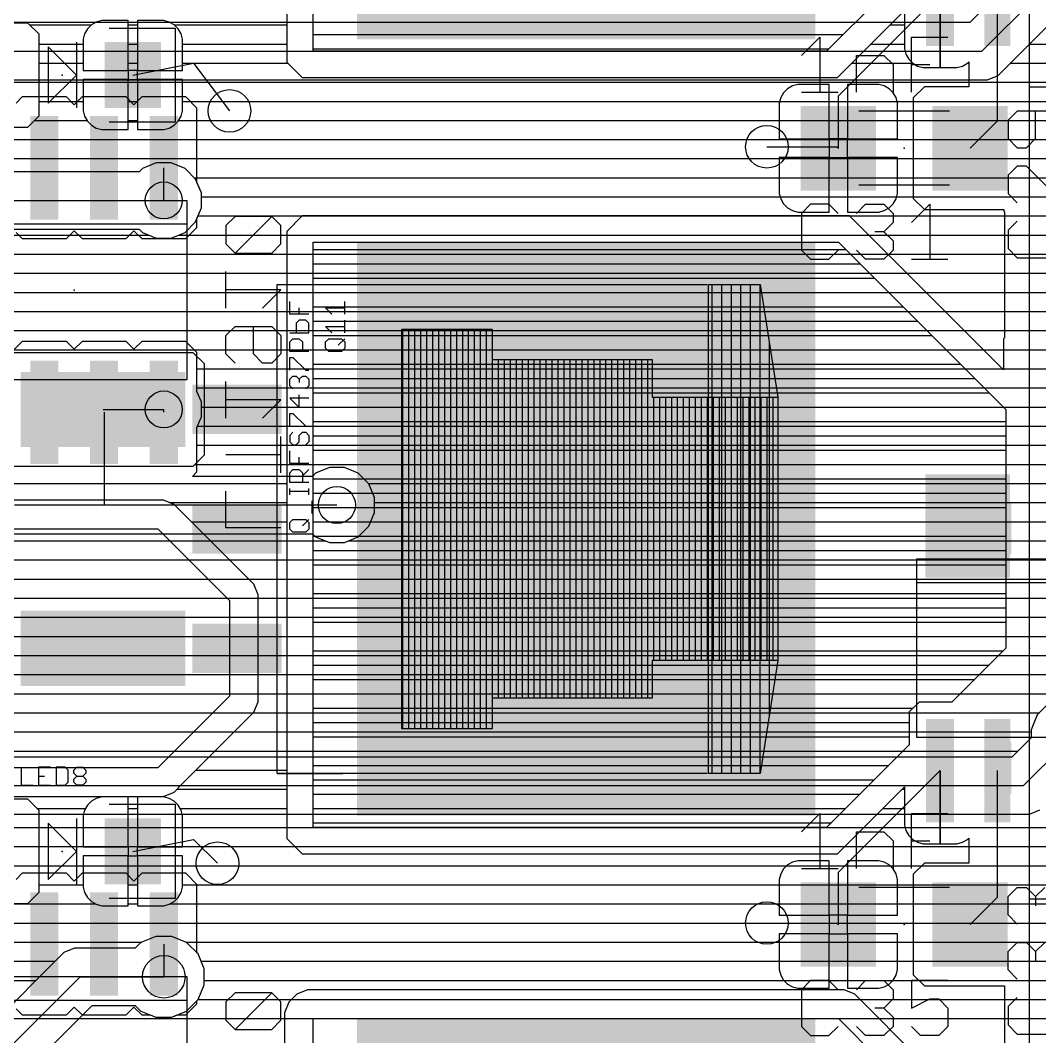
# Model space of a CAD drawing. Extents: x -0.64 to 6, y -0.15 to 7.8.
# Drawn here: x 0.755 to 1.608, y 1.825 to 2.676 of the extents above; entities that cross this region are included whole.
import ezdxf

# ---------------------------------------------------------------- set-up
doc = ezdxf.new("R2010")
doc.units = 0
for name, color, linetype in [('1', 22, 'CONTINUOUS'), ('16', 175, 'CONTINUOUS'), ('18', 82, 'CONTINUOUS'), ('21', 253, 'CONTINUOUS'), ('23', 7, 'CONTINUOUS'), ('24', 7, 'CONTINUOUS'), ('25', 253, 'CONTINUOUS'), ('27', 253, 'CONTINUOUS'), ('28', 253, 'CONTINUOUS'), ('51', 253, 'CONTINUOUS'), ('52', 253, 'CONTINUOUS')]:
    doc.layers.add(name, color=color, linetype=linetype)

# ---------------------------------------------------------------- blocks, each defined once
blk = doc.blocks.new('RECT')
blk.add_solid([(-0.5, -0.5), (0.5, -0.5), (-0.5, 0.5), (0.5, 0.5)])
blk = doc.blocks.new('ROUNDV')
blk.add_circle((0, 0), 0.5)

msp = doc.modelspace()

# ---------------------------------------------------------------- linework, layer by layer
at = {"layer": '1'}
for p, q in [((1.6, 2.62), (1.6, 3.27)), ((0.978, 3.149113), (0.978, 2.640887)), ((1, 2.65), (1, 3.14)), ((1.499189, 2.719189), (1.43, 2.65)), ((1.439882, 2.61252), (1.525, 2.697638)), ((1.524999, 2.636331), (1.524999, 2.697636)), ((1.525, 2.697636), (1.525, 2.636331)), ((1.573, 2.591632), (1.573, 2.697638)), ((1.452, 2.640887), (1.495189, 2.684076)), ((1.495189, 2.684076), (1.495189, 2.651961)), ((0.761194, 2.673559), (0.700695, 2.673559)), ((0.770567, 2.664186), (0.761194, 2.673559)), ((0.762753, 2.672), (0.814446, 2.672)), ((0.814381, 2.671963), (0.811029, 2.668611)), ((0.818485, 2.674332), (0.814381, 2.671963)), ((0.823063, 2.675559), (0.818485, 2.674332)), ((0.845244, 2.675559), (0.823063, 2.675559)), ((0.845244, 2.633812), (0.845244, 2.675559)), ((0.845244, 2.672), (0.852866, 2.672)), ((0.852866, 2.675559), (0.852866, 2.633812)), ((0.875047, 2.675559), (0.852866, 2.675559)), ((0.879625, 2.674332), (0.875047, 2.675559)), ((0.883729, 2.671963), (0.879625, 2.674332)), ((0.883665, 2.672), (0.978, 2.672)), ((0.887081, 2.668611), (0.883729, 2.671963)), ((1.483113, 2.672), (1.495189, 2.672)), ((1.524999, 2.672), (1.525, 2.672)), ((0.770567, 2.595813), (0.770567, 2.664186)), ((0.80866, 2.664507), (0.807433, 2.659929)), ((0.811029, 2.668611), (0.80866, 2.664507)), ((0.88945, 2.664507), (0.887081, 2.668611)), ((0.890677, 2.659929), (0.88945, 2.664507)), ((1, 2.664), (1.444, 2.664)), ((0.770567, 2.656), (0.807433, 2.656)), ((0.807433, 2.659929), (0.807433, 2.633811)), ((0.845244, 2.656), (0.852866, 2.656)), ((0.890677, 2.633811), (0.890677, 2.659929)), ((0.890677, 2.656), (0.978, 2.656)), ((1.467113, 2.656), (1.495189, 2.656)), ((1.524999, 2.656), (1.525, 2.656)), ((1, 2.652), (1.432, 2.652)), ((1.43, 2.65), (1, 2.65)), ((1.495189, 2.651961), (1.496416, 2.647383)), ((1.496416, 2.647383), (1.498785, 2.643278)), ((0.770567, 2.64), (0.807433, 2.64)), ((0.845244, 2.64), (0.852866, 2.64)), ((0.849055, 2.63), (0.9, 2.64)), ((0.890677, 2.64), (0.978887, 2.64)), ((0.9, 2.64), (0.93, 2.6)), ((0.978, 2.640887), (0.990887, 2.628)), ((1.439113, 2.628), (1.452, 2.640887)), ((1.451113, 2.64), (1.502064, 2.64)), ((1.498785, 2.643278), (1.502137, 2.639927)), ((1.502137, 2.639927), (1.506241, 2.637557)), ((1.506241, 2.637557), (1.510819, 2.636331)), ((1.524999, 2.64), (1.525, 2.64)), ((1.539181, 2.636331), (1.543759, 2.637557)), ((1.543759, 2.637557), (1.547863, 2.639927)), ((1.547863, 2.639927), (1.549, 2.641064)), ((1.547936, 2.64), (1.549, 2.64)), ((1.549, 2.641064), (1.549, 2.620183)), ((0.807433, 2.633811), (0.845243, 2.633811)), ((0.845243, 2.633811), (0.845243, 2.626189)), ((0.852866, 2.633812), (0.845244, 2.633812)), ((0.852867, 2.626189), (0.852867, 2.633811)), ((0.852867, 2.633811), (0.890677, 2.633811)), ((1.510819, 2.636331), (1.524999, 2.636331)), ((1.525, 2.636331), (1.539181, 2.636331)), ((0.770567, 2.624), (0.807433, 2.624)), ((0.845243, 2.626189), (0.807433, 2.626189)), ((0.807433, 2.626189), (0.807433, 2.600071)), ((0.845244, 2.584441), (0.845244, 2.626188)), ((0.845244, 2.626188), (0.852866, 2.626188)), ((0.845244, 2.624), (0.852866, 2.624)), ((0.852866, 2.626188), (0.852866, 2.584441)), ((0.890677, 2.626189), (0.852867, 2.626189)), ((0.890677, 2.600071), (0.890677, 2.626189)), ((0.890677, 2.624), (1.549, 2.624)), ((0.990887, 2.628), (1.439113, 2.628)), ((1.401438, 2.620956), (1.397334, 2.618587)), ((1.406016, 2.622183), (1.401438, 2.620956)), ((1.432134, 2.622183), (1.406016, 2.622183)), ((1.432134, 2.576499), (1.432134, 2.622183)), ((1.473748, 2.622183), (1.44763, 2.622183)), ((1.44763, 2.622183), (1.44763, 2.576499)), ((1.478326, 2.620956), (1.473748, 2.622183)), ((1.48243, 2.618587), (1.478326, 2.620956)), ((1.511995, 2.620183), (1.502622, 2.61081)), ((1.549, 2.620183), (1.511995, 2.620183)), ((1.393982, 2.615235), (1.391612, 2.611131)), ((1.397334, 2.618587), (1.393982, 2.615235)), ((1.439882, 2.56875), (1.439882, 2.61252)), ((1.485781, 2.615235), (1.48243, 2.618587)), ((1.488151, 2.611131), (1.485781, 2.615235)), ((1.6, 2.525), (1.6, 2.62)), ((1.675, 2.62), (1.6, 2.62)), ((0.770567, 2.608), (0.807433, 2.608)), ((0.845244, 2.608), (0.852866, 2.608)), ((0.890677, 2.608), (1.390774, 2.608)), ((1.391612, 2.611131), (1.390386, 2.606553)), ((1.390386, 2.606553), (1.390386, 2.576498)), ((1.432134, 2.608), (1.44763, 2.608)), ((1.489378, 2.606553), (1.488151, 2.611131)), ((1.48899, 2.608), (1.502622, 2.608)), ((1.489378, 2.576498), (1.489378, 2.606553)), ((1.502622, 2.61081), (1.502622, 2.526689)), ((0.761194, 2.586441), (0.770567, 2.595813)), ((0.807433, 2.600071), (0.80866, 2.595493)), ((0.80866, 2.595493), (0.811029, 2.591389)), ((0.887081, 2.591389), (0.88945, 2.595493)), ((0.88945, 2.595493), (0.890677, 2.600071)), ((0.701116, 2.586441), (0.761194, 2.586441)), ((0.766753, 2.592), (0.810676, 2.592)), ((0.811029, 2.591389), (0.814381, 2.588037)), ((0.814381, 2.588037), (0.818485, 2.585668)), ((0.845244, 2.592), (0.852866, 2.592)), ((0.879625, 2.585668), (0.883729, 2.588037)), ((0.883729, 2.588037), (0.887081, 2.591389)), ((0.887434, 2.592), (1.390386, 2.592)), ((1.432134, 2.592), (1.44763, 2.592)), ((1.489378, 2.592), (1.502622, 2.592)), ((1.550118, 2.56875), (1.573, 2.591632)), ((0.818485, 2.585668), (0.823063, 2.584441)), ((0.823063, 2.584441), (0.845244, 2.584441)), ((0.852866, 2.584441), (0.875047, 2.584441)), ((0.875047, 2.584441), (0.879625, 2.585668)), ((0.617941, 2.576), (1.432133, 2.576)), ((1.38, 2.57), (1.438632, 2.57)), ((1.390386, 2.576498), (1.432133, 2.576498)), ((1.432133, 2.576498), (1.432133, 2.561002)), ((1.44763, 2.576499), (1.432134, 2.576499)), ((1.438632, 2.57), (1.439882, 2.56875)), ((1.447631, 2.561002), (1.447631, 2.576498)), ((1.447631, 2.576498), (1.489378, 2.576498)), ((1.447631, 2.576), (1.502622, 2.576)), ((1.432133, 2.561002), (1.390386, 2.561002)), ((1.390386, 2.561002), (1.390386, 2.530947)), ((1.432134, 2.515317), (1.432134, 2.561001)), ((1.432134, 2.561001), (1.44763, 2.561001)), ((1.44763, 2.561001), (1.44763, 2.515317)), ((1.489378, 2.561002), (1.447631, 2.561002)), ((1.489378, 2.530947), (1.489378, 2.561002)), ((0.633941, 2.56), (1.390386, 2.56)), ((0.868734, 2.5565), (0.857157, 2.551704)), ((0.881266, 2.5565), (0.868734, 2.5565)), ((0.892843, 2.551704), (0.881266, 2.5565)), ((1.432134, 2.56), (1.44763, 2.56)), ((1.489378, 2.56), (1.502622, 2.56)), ((0.854452, 2.549), (0.644941, 2.549)), ((0.857157, 2.551704), (0.854452, 2.549)), ((0.901704, 2.542843), (0.892843, 2.551704)), ((0.900548, 2.544), (1.390386, 2.544)), ((1.432134, 2.544), (1.44763, 2.544)), ((1.489378, 2.544), (1.502622, 2.544)), ((0.9065, 2.531266), (0.901704, 2.542843)), ((0.9065, 2.518734), (0.9065, 2.531266)), ((0.9065, 2.528), (1.391175, 2.528)), ((1.390386, 2.530947), (1.391612, 2.526369)), ((1.391612, 2.526369), (1.393982, 2.522265)), ((1.432134, 2.528), (1.44763, 2.528)), ((1.485781, 2.522265), (1.488151, 2.526369)), ((1.488151, 2.526369), (1.489378, 2.530947)), ((1.488588, 2.528), (1.502622, 2.528)), ((1.502622, 2.526689), (1.511995, 2.517317)), ((0.635, 2.525), (0.875, 2.525)), ((0.901704, 2.507157), (0.9065, 2.518734)), ((1.393982, 2.522265), (1.397334, 2.518913)), ((1.397334, 2.518913), (1.401438, 2.516544)), ((1.478326, 2.516544), (1.48243, 2.518913)), ((1.48243, 2.518913), (1.485781, 2.522265)), ((1.6, 1.94), (1.6, 2.525)), ((0.903711, 2.512), (1.579, 2.512)), ((0.990887, 2.512), (0.978, 2.499113)), ((1.449113, 2.512), (0.990887, 2.512)), ((1.401438, 2.516544), (1.406016, 2.515317)), ((1.406016, 2.515317), (1.432134, 2.515317)), ((1.44763, 2.515317), (1.473748, 2.515317)), ((1.578, 2.383112), (1.449113, 2.512)), ((1.473748, 2.515317), (1.478326, 2.516544)), ((1.511995, 2.517317), (1.5785, 2.517317)), ((1.5785, 2.517317), (1.5785, 2.516094)), ((1.5785, 2.516094), (1.579, 2.515594)), ((1.579, 2.515594), (1.579, 2.410113)), ((0.630226, 2.501), (0.854452, 2.501)), ((0.854452, 2.501), (0.857157, 2.498296)), ((0.892843, 2.498296), (0.901704, 2.507157)), ((0.587732, 2.496), (0.862698, 2.496)), ((0.857157, 2.498296), (0.868734, 2.4935)), ((0.868734, 2.4935), (0.881266, 2.4935)), ((0.881266, 2.4935), (0.892843, 2.498296)), ((0.887301, 2.496), (0.978, 2.496)), ((0.978, 2.499113), (0.978, 1.990887)), ((1.465113, 2.496), (1.579, 2.496)), ((1, 2), (1, 2.49)), ((1, 2.49), (1.44, 2.49)), ((1, 2.484), (1.446, 2.484)), ((1.44, 2.49), (1.58, 2.35)), ((0.585328, 2.48), (0.978, 2.48)), ((1.481113, 2.48), (1.579, 2.48)), ((1, 2.472), (1.458, 2.472)), ((0.580669, 2.464), (0.978, 2.464)), ((1, 2.46), (1.47, 2.46)), ((1.497113, 2.464), (1.579, 2.464)), ((0.57352, 2.448), (0.978, 2.448)), ((1, 2.448), (1.482, 2.448)), ((1.513113, 2.448), (1.579, 2.448)), ((1, 2.436), (1.494, 2.436)), ((0.562712, 2.432), (0.978, 2.432)), ((1, 2.424), (1.506, 2.424)), ((1.529113, 2.432), (1.579, 2.432)), ((0.547655, 2.416), (0.978, 2.416)), ((1.545113, 2.416), (1.579, 2.416)), ((1, 2.412), (1.518, 2.412)), ((1.579, 2.410113), (1.578, 2.409113)), ((1.578, 2.409113), (1.578, 2.383112)), ((0.523927, 2.4), (0.978, 2.4)), ((1, 2.4), (1.53, 2.4)), ((1.561113, 2.4), (1.578, 2.4)), ((0.899738, 2.397496), (0.748687, 2.397496)), ((0.90911, 2.388123), (0.899738, 2.397496)), ((0.90911, 2.311876), (0.90911, 2.388123)), ((0.90911, 2.384), (0.978, 2.384)), ((1, 2.388), (1.542, 2.388)), ((1.577113, 2.384), (1.578, 2.384)), ((1, 2.376), (1.554, 2.376)), ((0.90911, 2.368), (0.978, 2.368)), ((1, 2.364), (1.566, 2.364)), ((0.824213, 2.35), (0.875, 2.35)), ((0.90911, 2.352), (0.978, 2.352)), ((1, 2.352), (1.578, 2.352)), ((1.58, 2.35), (1.58, 2.15)), ((1, 2.34), (1.58, 2.34)), ((0.90911, 2.336), (0.978, 2.336)), ((1, 2.328), (1.58, 2.328)), ((0.90911, 2.32), (0.978, 2.32)), ((1, 2.316), (1.58, 2.316)), ((0.899738, 2.302504), (0.90911, 2.311876)), ((0.748687, 2.302504), (0.899738, 2.302504)), ((0.901234, 2.304), (0.978, 2.304)), ((1, 2.304), (1.58, 2.304)), ((0.635941, 2.288), (0.978, 2.288)), ((1, 2.292), (1.58, 2.292)), ((1, 2.28), (1.58, 2.28)), ((0.874774, 2.274), (0.649941, 2.274)), ((0.883595, 2.270346), (0.874774, 2.274)), ((0.879602, 2.272), (0.978, 2.272)), ((0.943595, 2.210346), (0.883595, 2.270346)), ((1, 2.268), (1.58, 2.268)), ((0.897941, 2.256), (0.978, 2.256)), ((1, 2.256), (1.58, 2.256)), ((0.64, 2.25), (0.87, 2.25)), ((0.87, 2.25), (0.93, 2.19)), ((0.15, 2.24), (0.88, 2.24)), ((0.913941, 2.24), (0.978, 2.24)), ((1, 2.244), (1.58, 2.244)), ((1, 2.232), (1.58, 2.232)), ((0.15, 2.224), (0.896, 2.224)), ((0.929941, 2.224), (0.978, 2.224)), ((1, 2.22), (1.58, 2.22)), ((0.15, 2.208), (0.912, 2.208)), ((0.950346, 2.203595), (0.943595, 2.210346)), ((0.945941, 2.208), (0.978, 2.208)), ((0.954, 2.194774), (0.950346, 2.203595)), ((1, 2.208), (1.58, 2.208)), ((0.954, 2.105226), (0.954, 2.194774)), ((1, 2.196), (1.58, 2.196)), ((0.15, 2.192), (0.928, 2.192)), ((0.93, 2.19), (0.93, 2.11)), ((0.954, 2.192), (0.978, 2.192)), ((1, 2.184), (1.58, 2.184)), ((0.15, 2.176), (0.93, 2.176)), ((0.954, 2.176), (0.978, 2.176)), ((1, 2.172), (1.58, 2.172)), ((0.15, 2.16), (0.93, 2.16)), ((0.954, 2.16), (0.978, 2.16)), ((1, 2.16), (1.58, 2.16)), ((0.15, 2.144), (0.93, 2.144)), ((0.954, 2.144), (0.978, 2.144)), ((1, 2.148), (1.578, 2.148)), ((1.58, 2.15), (1.534945, 2.104945)), ((1, 2.136), (1.566, 2.136)), ((0.15, 2.128), (0.93, 2.128)), ((0.954, 2.128), (0.978, 2.128)), ((1, 2.124), (1.554, 2.124)), ((0.15, 2.112), (0.93, 2.112)), ((0.93, 2.11), (0.87, 2.05)), ((0.954, 2.112), (0.978, 2.112)), ((1, 2.112), (1.542, 2.112)), ((0.950346, 2.096405), (0.954, 2.105226)), ((1, 2.1), (1.502445, 2.1)), ((1.50739, 2.104945), (1.499189, 2.096744)), ((1.534945, 2.104945), (1.50739, 2.104945)), ((0.164, 2.096), (0.916, 2.096)), ((0.890346, 2.036405), (0.950346, 2.096405)), ((0.949941, 2.096), (0.978, 2.096)), ((1.499189, 2.096744), (1.499189, 2.069189)), ((1, 2.088), (1.499189, 2.088)), ((0.18, 2.08), (0.9, 2.08)), ((0.933941, 2.08), (0.978, 2.08)), ((1, 2.076), (1.499189, 2.076)), ((1.499189, 2.069189), (1.43, 2)), ((0.196, 2.064), (0.884, 2.064)), ((0.917941, 2.064), (0.978, 2.064)), ((1, 2.064), (1.494, 2.064)), ((0.87, 2.05), (0.21, 2.05)), ((1, 2.052), (1.482, 2.052)), ((0.901941, 2.048), (0.978, 2.048)), ((1, 2.04), (1.47, 2.04)), ((1.439882, 1.96252), (1.525, 2.047638)), ((1.524999, 1.986331), (1.524999, 2.047636)), ((1.524999, 2.047636), (1.525, 2.047636)), ((1.525, 2.047636), (1.525, 1.986331)), ((1.573, 1.941632), (1.573, 2.047638)), ((0.883595, 2.029654), (0.890346, 2.036405)), ((0.885941, 2.032), (0.978, 2.032)), ((1.452, 1.990887), (1.495189, 2.034076)), ((1.493113, 2.032), (1.495189, 2.032)), ((1.495189, 2.034076), (1.495189, 2.001961)), ((1.524999, 2.032), (1.525, 2.032)), ((0.214774, 2.026), (0.874774, 2.026)), ((0.761194, 2.023559), (0.700695, 2.023559)), ((0.770567, 2.014186), (0.761194, 2.023559)), ((0.818485, 2.024332), (0.814381, 2.021963)), ((0.823063, 2.025559), (0.818485, 2.024332)), ((0.845244, 2.025559), (0.823063, 2.025559)), ((0.845244, 1.983812), (0.845244, 2.025559)), ((0.852866, 2.025559), (0.852866, 1.983812)), ((0.875047, 2.025559), (0.852866, 2.025559)), ((0.874774, 2.026), (0.883595, 2.029654)), ((0.879625, 2.024332), (0.875047, 2.025559)), ((0.883729, 2.021963), (0.879625, 2.024332)), ((1, 2.028), (1.458, 2.028)), ((0.768753, 2.016), (0.809522, 2.016)), ((0.770567, 1.945813), (0.770567, 2.014186)), ((0.80866, 2.014507), (0.807433, 2.009929)), ((0.811029, 2.018611), (0.80866, 2.014507)), ((0.814381, 2.021963), (0.811029, 2.018611)), ((0.845244, 2.016), (0.852866, 2.016)), ((0.887081, 2.018611), (0.883729, 2.021963)), ((0.88945, 2.014507), (0.887081, 2.018611)), ((0.888588, 2.016), (0.978, 2.016)), ((0.890677, 2.009929), (0.88945, 2.014507)), ((1, 2.016), (1.446, 2.016)), ((1.477113, 2.016), (1.495189, 2.016)), ((1.524999, 2.016), (1.525, 2.016)), ((0.807433, 2.009929), (0.807433, 1.983811)), ((0.890677, 1.983811), (0.890677, 2.009929)), ((0.770567, 2), (0.807433, 2)), ((0.845244, 2), (0.852866, 2)), ((0.890677, 2), (0.978, 2)), ((1, 2.004), (1.434, 2.004)), ((1.43, 2), (1, 2)), ((1.461113, 2), (1.495714, 2)), ((1.495189, 2.001961), (1.496416, 1.997383)), ((1.496416, 1.997383), (1.498785, 1.993278)), ((1.524999, 2), (1.525, 2)), ((0.849055, 1.98), (0.9, 1.99)), ((0.9, 1.99), (0.92, 1.97)), ((0.978, 1.990887), (0.990887, 1.978)), ((1.439113, 1.978), (1.452, 1.990887)), ((1.498785, 1.993278), (1.502137, 1.989927)), ((1.502137, 1.989927), (1.506241, 1.987557)), ((1.543759, 1.987557), (1.547863, 1.989927)), ((1.547863, 1.989927), (1.549, 1.991064)), ((1.549, 1.991064), (1.549, 1.970183)), ((0.770567, 1.984), (0.807433, 1.984)), ((0.807433, 1.983811), (0.845243, 1.983811)), ((0.845243, 1.983811), (0.845243, 1.976189)), ((0.845244, 1.984), (0.852866, 1.984)), ((0.852866, 1.983812), (0.845244, 1.983812)), ((0.852867, 1.976189), (0.852867, 1.983811)), ((0.852867, 1.983811), (0.890677, 1.983811)), ((0.890677, 1.984), (0.984887, 1.984)), ((1.445113, 1.984), (1.549, 1.984)), ((1.506241, 1.987557), (1.510819, 1.986331)), ((1.510819, 1.986331), (1.524999, 1.986331)), ((1.525, 1.986331), (1.539181, 1.986331)), ((1.539181, 1.986331), (1.543759, 1.987557)), ((0.845243, 1.976189), (0.807433, 1.976189)), ((0.807433, 1.976189), (0.807433, 1.950071)), ((0.845244, 1.934441), (0.845244, 1.976188)), ((0.845244, 1.976188), (0.852866, 1.976188)), ((0.852866, 1.976188), (0.852866, 1.934441)), ((0.890677, 1.976189), (0.852867, 1.976189)), ((0.890677, 1.950071), (0.890677, 1.976189)), ((0.990887, 1.978), (1.439113, 1.978)), ((1.406016, 1.972183), (1.401438, 1.970956)), ((1.432134, 1.972183), (1.406016, 1.972183)), ((1.432134, 1.926499), (1.432134, 1.972183)), ((1.473748, 1.972183), (1.44763, 1.972183)), ((1.44763, 1.972183), (1.44763, 1.926499)), ((1.478326, 1.970956), (1.473748, 1.972183)), ((0.770567, 1.968), (0.807433, 1.968)), ((0.845244, 1.968), (0.852866, 1.968)), ((0.890677, 1.968), (1.396747, 1.968)), ((1.393982, 1.965235), (1.391612, 1.961131)), ((1.397334, 1.968587), (1.393982, 1.965235)), ((1.401438, 1.970956), (1.397334, 1.968587)), ((1.432134, 1.968), (1.44763, 1.968)), ((1.48243, 1.968587), (1.478326, 1.970956)), ((1.485781, 1.965235), (1.48243, 1.968587)), ((1.483017, 1.968), (1.509812, 1.968)), ((1.488151, 1.961131), (1.485781, 1.965235)), ((1.511995, 1.970183), (1.502622, 1.96081)), ((1.549, 1.970183), (1.511995, 1.970183)), ((1.391612, 1.961131), (1.390386, 1.956553)), ((1.390386, 1.956553), (1.390386, 1.926498)), ((1.439882, 1.91875), (1.439882, 1.96252)), ((1.489378, 1.956553), (1.488151, 1.961131)), ((1.489378, 1.926498), (1.489378, 1.956553)), ((1.502622, 1.96081), (1.502622, 1.876689)), ((0.761194, 1.936441), (0.770567, 1.945813)), ((0.770567, 1.952), (0.807433, 1.952)), ((0.807433, 1.950071), (0.80866, 1.945493)), ((0.845244, 1.952), (0.852866, 1.952)), ((0.88945, 1.945493), (0.890677, 1.950071)), ((0.890677, 1.952), (1.390386, 1.952)), ((1.432134, 1.952), (1.44763, 1.952)), ((1.489378, 1.952), (1.502622, 1.952)), ((0.80866, 1.945493), (0.811029, 1.941389)), ((0.811029, 1.941389), (0.814381, 1.938037)), ((0.814381, 1.938037), (0.818485, 1.935668)), ((0.879625, 1.935668), (0.883729, 1.938037)), ((0.883729, 1.938037), (0.887081, 1.941389)), ((0.887081, 1.941389), (0.88945, 1.945493)), ((1.550118, 1.91875), (1.573, 1.941632)), ((1.6, 1.325), (1.6, 1.94)), ((1.675, 1.94), (1.6, 1.94)), ((0.700675, 1.936), (0.817909, 1.936)), ((0.701116, 1.936441), (0.761194, 1.936441)), ((0.818485, 1.935668), (0.823063, 1.934441)), ((0.823063, 1.934441), (0.845244, 1.934441)), ((0.845244, 1.936), (0.852866, 1.936)), ((0.852866, 1.934441), (0.875047, 1.934441)), ((0.875047, 1.934441), (0.879625, 1.935668)), ((0.880201, 1.936), (1.390386, 1.936)), ((1.432134, 1.936), (1.44763, 1.936)), ((1.489378, 1.936), (1.502622, 1.936)), ((1.390386, 1.926498), (1.432133, 1.926498)), ((1.432133, 1.926498), (1.432133, 1.911002)), ((1.44763, 1.926499), (1.432134, 1.926499)), ((1.447631, 1.911002), (1.447631, 1.926498)), ((1.447631, 1.926498), (1.489378, 1.926498)), ((0.582768, 1.92), (1.432133, 1.92)), ((1.38, 1.92), (1.438632, 1.92)), ((1.438632, 1.92), (1.439882, 1.91875)), ((1.447631, 1.92), (1.502622, 1.92)), ((0.586606, 1.904), (0.856578, 1.904)), ((0.85583, 1.90369), (0.85114, 1.899)), ((0.868268, 1.908842), (0.85583, 1.90369)), ((0.881732, 1.908842), (0.868268, 1.908842)), ((0.89417, 1.90369), (0.881732, 1.908842)), ((0.893422, 1.904), (1.390386, 1.904)), ((0.90369, 1.89417), (0.89417, 1.90369)), ((1.432133, 1.911002), (1.390386, 1.911002)), ((1.390386, 1.911002), (1.390386, 1.880947)), ((1.432134, 1.865317), (1.432134, 1.911001)), ((1.432134, 1.911001), (1.44763, 1.911001)), ((1.432134, 1.904), (1.44763, 1.904)), ((1.44763, 1.911001), (1.44763, 1.865317)), ((1.489378, 1.911002), (1.447631, 1.911002)), ((1.489378, 1.880947), (1.489378, 1.911002)), ((1.489378, 1.904), (1.502622, 1.904)), ((0.791405, 1.895346), (0.784654, 1.888595)), ((0.800226, 1.899), (0.791405, 1.895346)), ((0.85114, 1.899), (0.800226, 1.899)), ((0.478, 1.888), (0.784059, 1.888)), ((0.784654, 1.888595), (0.660059, 1.764)), ((0.908842, 1.881732), (0.90369, 1.89417)), ((0.906246, 1.888), (1.390386, 1.888)), ((1.432134, 1.888), (1.44763, 1.888)), ((1.489378, 1.888), (1.502622, 1.888)), ((0.908842, 1.868268), (0.908842, 1.881732)), ((1.390386, 1.880947), (1.391612, 1.876369)), ((1.488151, 1.876369), (1.489378, 1.880947)), ((0.587282, 1.872), (0.768059, 1.872)), ((0.67, 1.74), (0.805, 1.875)), ((0.805, 1.875), (0.875, 1.875)), ((0.908842, 1.872), (1.394247, 1.872)), ((1.391612, 1.876369), (1.393982, 1.872265)), ((1.393982, 1.872265), (1.397334, 1.868913)), ((1.432134, 1.872), (1.44763, 1.872)), ((1.48243, 1.868913), (1.485781, 1.872265)), ((1.485517, 1.872), (1.507312, 1.872)), ((1.485781, 1.872265), (1.488151, 1.876369)), ((1.502622, 1.876689), (1.511995, 1.867317)), ((0.90369, 1.85583), (0.908842, 1.868268)), ((0.995226, 1.864), (0.986405, 1.860346)), ((1.444774, 1.864), (0.995226, 1.864)), ((1.397334, 1.868913), (1.401438, 1.866544)), ((1.401438, 1.866544), (1.406016, 1.865317)), ((1.406016, 1.865317), (1.432134, 1.865317)), ((1.453595, 1.860346), (1.444774, 1.864)), ((1.44763, 1.865317), (1.473748, 1.865317)), ((1.473748, 1.865317), (1.478326, 1.866544)), ((1.478326, 1.866544), (1.48243, 1.868913)), ((1.511995, 1.867317), (1.579, 1.867317)), ((1.579, 1.867317), (1.579, 1.760113)), ((0.89417, 1.84631), (0.90369, 1.85583)), ((0.903761, 1.856), (0.982059, 1.856)), ((0.979654, 1.853595), (0.976, 1.844774)), ((0.986405, 1.860346), (0.979654, 1.853595)), ((1.578, 1.735941), (1.453595, 1.860346)), ((1.457941, 1.856), (1.579, 1.856)), ((0.683595, 1.719654), (0.814941, 1.851)), ((0.814941, 1.851), (0.85114, 1.851)), ((0.85114, 1.851), (0.85583, 1.84631)), ((0.85583, 1.84631), (0.868268, 1.841157)), ((0.881732, 1.841157), (0.89417, 1.84631)), ((0.976, 1.844774), (0.976, 1.345226)), ((0.803941, 1.84), (0.976, 1.84)), ((0.868268, 1.841157), (0.881732, 1.841157)), ((1, 1.35), (1, 1.84)), ((1, 1.84), (1.44, 1.84)), ((1.44, 1.84), (1.578, 1.702)), ((1.473941, 1.84), (1.579, 1.84))]:
    msp.add_line(p, q, dxfattribs=at)
at = {"layer": '16'}
for p, q in [((1.601157, 2.725099), (1.550059, 2.674)), ((1.56, 2.65), (1.635, 2.725)), ((1.573595, 2.629654), (1.635099, 2.691157)), ((1.550059, 2.674), (0.119941, 2.674)), ((1.599941, 2.656), (3.206, 2.656)), ((0.11, 2.65), (1.56, 2.65)), ((1.583941, 2.64), (2.039885, 2.64)), ((1.564774, 2.626), (1.573595, 2.629654)), ((-0.016847, 2.624), (2.018336, 2.624)), ((0.105226, 2.626), (1.564774, 2.626)), ((0.756562, 2.611669), (0.751361, 2.606468)), ((0.793438, 2.611669), (0.756562, 2.611669)), ((0.8, 2.605108), (0.793438, 2.611669)), ((0.806562, 2.611669), (0.8, 2.605108)), ((0.843438, 2.611669), (0.806562, 2.611669)), ((0.85, 2.605108), (0.843438, 2.611669)), ((0.856562, 2.611669), (0.85, 2.605108)), ((0.893438, 2.611669), (0.856562, 2.611669)), ((0.902811, 2.602297), (0.893438, 2.611669)), ((0.797108, 2.608), (0.802892, 2.608)), ((0.847108, 2.608), (0.852892, 2.608)), ((0.897108, 2.608), (2.004552, 2.608)), ((0.902811, 2.540172), (0.902811, 2.602297)), ((0.902811, 2.592), (1.995315, 2.592)), ((0.902811, 2.576), (1.990333, 2.576)), ((0.875, 2.525), (0.875, 2.552362)), ((0.902811, 2.56), (1.987, 2.56)), ((0.902811, 2.544), (1.987, 2.544)), ((0.9065, 2.531266), (0.902811, 2.540172)), ((0.9065, 2.518734), (0.9065, 2.531266)), ((0.9065, 2.528), (1.989261, 2.528)), ((0.902811, 2.509828), (0.9065, 2.518734)), ((0.902811, 2.502428), (0.902811, 2.509828)), ((0.903711, 2.512), (1.993549, 2.512)), ((0.893438, 2.493055), (0.902811, 2.502428)), ((0.751361, 2.498256), (0.756562, 2.493055)), ((0.756562, 2.493055), (0.793438, 2.493055)), ((0.793438, 2.493055), (0.8, 2.499617)), ((0.796383, 2.496), (0.803617, 2.496)), ((0.8, 2.499617), (0.806562, 2.493055)), ((0.806562, 2.493055), (0.843438, 2.493055)), ((0.843438, 2.493055), (0.85, 2.499617)), ((0.846383, 2.496), (0.853617, 2.496)), ((0.85, 2.499617), (0.856562, 2.493055)), ((0.856562, 2.493055), (0.893438, 2.493055)), ((0.896383, 2.496), (2.002243, 2.496)), ((0.703433, 2.48), (2.014336, 2.48)), ((0.700662, 2.464), (2.032956, 2.464)), ((0.57352, 2.448), (2.072708, 2.448)), ((0.701433, 2.432), (3.206, 2.432)), ((0.701433, 2.416), (3.206, 2.416)), ((0.756562, 2.406945), (0.75, 2.400383)), ((0.793438, 2.406945), (0.756562, 2.406945)), ((0.8, 2.400383), (0.793438, 2.406945)), ((0.806562, 2.406945), (0.8, 2.400383)), ((0.843438, 2.406945), (0.806562, 2.406945)), ((0.85, 2.400383), (0.843438, 2.406945)), ((0.856562, 2.406945), (0.85, 2.400383)), ((0.893438, 2.406945), (0.856562, 2.406945)), ((0.902811, 2.397572), (0.893438, 2.406945)), ((0.900383, 2.4), (3.206, 2.4)), ((0.902811, 2.365172), (0.902811, 2.397572)), ((0.902811, 2.384), (3.206, 2.384)), ((0.902811, 2.368), (3.206, 2.368)), ((0.9065, 2.356266), (0.902811, 2.365172)), ((0.9065, 2.343734), (0.9065, 2.356266)), ((0.825, 2.347638), (0.825, 2.27)), ((0.875, 2.347638), (0.875, 2.35)), ((0.9065, 2.352), (3.206, 2.352)), ((0.902811, 2.334828), (0.9065, 2.343734)), ((0.902811, 2.297703), (0.902811, 2.334828)), ((0.903296, 2.336), (3.206, 2.336)), ((0.902811, 2.32), (3.206, 2.32)), ((0.899107, 2.294), (0.902811, 2.297703)), ((0.902811, 2.304), (3.206, 2.304)), ((1.002157, 2.296704), (0.999452, 2.294)), ((1.013734, 2.3015), (1.002157, 2.296704)), ((1.026266, 2.3015), (1.013734, 2.3015)), ((1.037843, 2.296704), (1.026266, 2.3015)), ((1.046704, 2.287843), (1.037843, 2.296704)), ((0.999452, 2.294), (0.899107, 2.294)), ((1.046548, 2.288), (3.206, 2.288)), ((1.0515, 2.276266), (1.046704, 2.287843)), ((1.0515, 2.263734), (1.0515, 2.276266)), ((1.0515, 2.272), (3.206, 2.272)), ((0.825, 2.27), (0.75, 2.27)), ((1.02, 2.27), (0.825, 2.27)), ((1.046704, 2.252157), (1.0515, 2.263734)), ((1.048296, 2.256), (3.206, 2.256)), ((0.745226, 2.246), (0.999452, 2.246)), ((0.999452, 2.246), (1.002157, 2.243296)), ((1.037843, 2.243296), (1.046704, 2.252157)), ((0.577964, 2.24), (1.010113, 2.24)), ((1.002157, 2.243296), (1.013734, 2.2385)), ((1.013734, 2.2385), (1.026266, 2.2385)), ((1.026266, 2.2385), (1.037843, 2.243296)), ((1.029887, 2.24), (3.206, 2.24)), ((0.582321, 2.224), (3.206, 2.224)), ((0.586, 2.208), (3.206, 2.208)), ((0.586, 2.192), (3.206, 2.192)), ((0.585001, 2.176), (3.206, 2.176)), ((0.580714, 2.16), (3.206, 2.16)), ((0.5745, 2.144), (3.206, 2.144)), ((0.565263, 2.128), (3.206, 2.128)), ((0.551049, 2.112), (3.206, 2.112)), ((1.61583, 2.10369), (1.60631, 2.09417)), ((0.530527, 2.096), (1.60814, 2.096)), ((1.60631, 2.09417), (1.601157, 2.081732)), ((0.489004, 2.08), (1.601157, 2.08)), ((1.601157, 2.075099), (1.585059, 2.059)), ((1.595, 2.035), (1.635, 2.075)), ((1.601157, 2.081732), (1.601157, 2.075099)), ((0.059941, 2.064), (1.590059, 2.064)), ((1.585059, 2.059), (0.064941, 2.059)), ((0.055, 2.035), (1.595, 2.035)), ((1.599774, 2.011), (1.608595, 2.014654)), ((0.050226, 2.011), (1.599774, 2.011)), ((0.496439, 2), (3.206, 2)), ((0.534233, 1.984), (3.206, 1.984)), ((0.553877, 1.968), (3.206, 1.968)), ((0.756562, 1.961669), (0.751361, 1.956468)), ((0.793438, 1.961669), (0.756562, 1.961669)), ((0.8, 1.955108), (0.793438, 1.961669)), ((0.806562, 1.961669), (0.8, 1.955108)), ((0.843438, 1.961669), (0.806562, 1.961669)), ((0.85, 1.955108), (0.843438, 1.961669)), ((0.856562, 1.961669), (0.85, 1.955108)), ((0.893438, 1.961669), (0.856562, 1.961669)), ((0.902811, 1.952297), (0.893438, 1.961669)), ((0.902811, 1.895049), (0.902811, 1.952297)), ((0.902811, 1.952), (3.206, 1.952)), ((0.902811, 1.936), (3.206, 1.936)), ((0.902811, 1.92), (1.993087, 1.92)), ((0.902811, 1.904), (1.981074, 1.904)), ((0.875, 1.902362), (0.875, 1.875)), ((0.90369, 1.89417), (0.902811, 1.895049)), ((0.908842, 1.881732), (0.90369, 1.89417)), ((0.906246, 1.888), (1.975614, 1.888)), ((0.908842, 1.868268), (0.908842, 1.881732)), ((0.908842, 1.872), (1.975614, 1.872)), ((0.90369, 1.85583), (0.908842, 1.868268)), ((0.893438, 1.843055), (0.902811, 1.852428)), ((0.902811, 1.85495), (0.90369, 1.85583)), ((0.902811, 1.852428), (0.902811, 1.85495)), ((0.903761, 1.856), (1.981074, 1.856)), ((0.751361, 1.848256), (0.756562, 1.843055)), ((0.793438, 1.843055), (0.8, 1.849617)), ((0.8, 1.849617), (0.806562, 1.843055)), ((0.843438, 1.843055), (0.85, 1.849617)), ((0.85, 1.849617), (0.856562, 1.843055)), ((0.703433, 1.84), (1.993087, 1.84)), ((0.756562, 1.843055), (0.793438, 1.843055)), ((0.806562, 1.843055), (0.843438, 1.843055)), ((0.856562, 1.843055), (0.863687, 1.843055)), ((0.863687, 1.843055), (0.868268, 1.841157)), ((0.868268, 1.841157), (0.881732, 1.841157)), ((0.881732, 1.841157), (0.886313, 1.843055)), ((0.886313, 1.843055), (0.893438, 1.843055))]:
    msp.add_line(p, q, dxfattribs=at)
at = {"layer": '21'}
for p, q in [((0.82937, 2.66937), (0.884488, 2.66937)), ((0.884488, 2.66937), (0.884488, 2.59063)), ((0.801811, 2.657559), (0.801811, 2.63)), ((0.801811, 2.63), (0.778189, 2.653622)), ((0.778189, 2.653622), (0.778189, 2.606378)), ((0.778189, 2.606378), (0.801811, 2.63)), ((0.801811, 2.63), (0.801811, 2.602441)), ((0.884488, 2.59063), (0.82937, 2.59063)), ((0.969882, 2.045276), (0.969882, 2.454724)), ((0.969882, 2.454724), (1.025, 2.454724)), ((0.969882, 2.045276), (1.025, 2.045276)), ((0.82937, 2.01937), (0.884488, 2.01937)), ((0.884488, 2.01937), (0.884488, 1.94063)), ((0.801811, 2.007559), (0.801811, 1.98)), ((0.801811, 1.98), (0.778189, 2.003622)), ((0.778189, 2.003622), (0.778189, 1.956378)), ((0.778189, 1.956378), (0.801811, 1.98)), ((0.801811, 1.98), (0.801811, 1.952441)), ((0.884488, 1.94063), (0.82937, 1.94063))]:
    msp.add_line(p, q, dxfattribs=at)
at = {"layer": '23'}
for p in [(0.79, 2.63), (1.495, 2.56875), (1.15, 2.25), (1.6, 2.15), (0.79, 1.98), (1.495, 1.91875)]:
    msp.add_point(p, dxfattribs=at)
at = {"layer": '24'}
msp.add_point((0.8, 2.45), dxfattribs=at)
at = {"layer": '25'}
for p, q in [((1.589634, 2.599771), (1.581961, 2.592098)), ((1.620327, 2.599771), (1.589634, 2.599771)), ((1.60498, 2.576752), (1.60498, 2.599771)), ((1.581961, 2.592098), (1.581961, 2.576752)), ((1.581961, 2.576752), (1.589634, 2.569078)), ((1.589634, 2.569078), (1.597307, 2.569078)), ((1.597307, 2.569078), (1.60498, 2.576752)), ((1.589634, 2.553732), (1.581961, 2.546059)), ((1.597307, 2.553732), (1.589634, 2.553732)), ((1.628, 2.523039), (1.597307, 2.553732)), ((1.581961, 2.546059), (1.581961, 2.530712)), ((1.581961, 2.530712), (1.589634, 2.523039)), ((1.416555, 2.521789), (1.408882, 2.514116)), ((1.431902, 2.521789), (1.416555, 2.521789)), ((1.439575, 2.514116), (1.431902, 2.521789)), ((1.454921, 2.514116), (1.462594, 2.521789)), ((1.462594, 2.521789), (1.477941, 2.521789)), ((1.477941, 2.521789), (1.485614, 2.514116)), ((1.500961, 2.506443), (1.516307, 2.521789)), ((1.516307, 2.521789), (1.516307, 2.47575)), ((1.408882, 2.514116), (1.408882, 2.483423)), ((1.485614, 2.514116), (1.485614, 2.506443)), ((1.485614, 2.506443), (1.477941, 2.49877)), ((1.589634, 2.507693), (1.581961, 2.50002)), ((1.477941, 2.49877), (1.470268, 2.49877)), ((1.477941, 2.49877), (1.485614, 2.491096)), ((1.581961, 2.50002), (1.581961, 2.484673)), ((1.485614, 2.491096), (1.485614, 2.483423)), ((1.581961, 2.484673), (1.589634, 2.477)), ((1.408882, 2.483423), (1.416555, 2.47575)), ((1.416555, 2.47575), (1.431902, 2.47575)), ((1.431902, 2.47575), (1.439575, 2.483423)), ((1.462594, 2.47575), (1.454921, 2.483423)), ((1.477941, 2.47575), (1.462594, 2.47575)), ((1.485614, 2.483423), (1.477941, 2.47575)), ((1.500961, 2.47575), (1.531653, 2.47575)), ((1.589634, 2.477), (1.620327, 2.477)), ((1.015824, 2.429847), (1.010486, 2.435184)), ((1.010486, 2.435184), (1.0265, 2.435184)), ((1.0265, 2.429847), (1.0265, 2.440522)), ((1.0265, 2.414193), (1.0265, 2.424869)), ((1.015824, 2.414193), (1.010486, 2.419531)), ((1.010486, 2.419531), (1.0265, 2.419531)), ((1.010486, 2.406547), (1.013155, 2.409216)), ((1.013155, 2.409216), (1.023831, 2.409216)), ((1.021162, 2.403878), (1.0265, 2.409216)), ((1.023831, 2.409216), (1.0265, 2.406547)), ((1.010486, 2.401209), (1.010486, 2.406547)), ((1.013155, 2.39854), (1.010486, 2.401209)), ((1.023831, 2.39854), (1.013155, 2.39854)), ((1.0265, 2.401209), (1.023831, 2.39854)), ((1.0265, 2.406547), (1.0265, 2.401209)), ((0.7555, 2.050513), (0.7555, 2.0355)), ((0.780241, 2.050513), (0.770233, 2.050513)), ((0.770233, 2.050513), (0.770233, 2.0355)), ((0.784965, 2.050513), (0.784965, 2.0355)), ((0.792471, 2.050513), (0.784965, 2.050513)), ((0.794974, 2.048011), (0.792471, 2.050513)), ((0.799698, 2.048011), (0.8022, 2.050513)), ((0.8022, 2.050513), (0.807204, 2.050513)), ((0.807204, 2.050513), (0.809706, 2.048011)), ((0.770233, 2.043006), (0.775237, 2.043006)), ((0.794974, 2.038002), (0.794974, 2.048011)), ((0.799698, 2.045508), (0.799698, 2.048011)), ((0.8022, 2.043006), (0.799698, 2.045508)), ((0.799698, 2.040504), (0.8022, 2.043006)), ((0.799698, 2.038002), (0.799698, 2.040504)), ((0.8022, 2.043006), (0.807204, 2.043006)), ((0.809706, 2.045508), (0.807204, 2.043006)), ((0.807204, 2.043006), (0.809706, 2.040504)), ((0.809706, 2.048011), (0.809706, 2.045508)), ((0.809706, 2.040504), (0.809706, 2.038002)), ((0.7555, 2.0355), (0.765508, 2.0355)), ((0.770233, 2.0355), (0.780241, 2.0355)), ((0.784965, 2.0355), (0.792471, 2.0355)), ((0.792471, 2.0355), (0.794974, 2.038002)), ((0.8022, 2.0355), (0.799698, 2.038002)), ((0.807204, 2.0355), (0.8022, 2.0355)), ((0.809706, 2.038002), (0.807204, 2.0355)), ((1.581961, 1.942098), (1.589634, 1.949771)), ((1.589634, 1.949771), (1.597307, 1.949771)), ((1.597307, 1.949771), (1.60498, 1.942098)), ((1.60498, 1.942098), (1.612654, 1.949771)), ((1.581961, 1.926752), (1.581961, 1.942098)), ((1.60498, 1.942098), (1.60498, 1.934425)), ((1.589634, 1.919078), (1.581961, 1.926752)), ((1.581961, 1.896059), (1.589634, 1.903732)), ((1.589634, 1.903732), (1.597307, 1.903732)), ((1.597307, 1.903732), (1.60498, 1.896059)), ((1.60498, 1.896059), (1.612654, 1.903732)), ((1.581961, 1.880712), (1.581961, 1.896059)), ((1.60498, 1.896059), (1.60498, 1.888386)), ((1.589634, 1.873039), (1.581961, 1.880712)), ((1.416555, 1.871789), (1.408882, 1.864116)), ((1.431902, 1.871789), (1.416555, 1.871789)), ((1.439575, 1.864116), (1.431902, 1.871789)), ((1.454921, 1.864116), (1.462594, 1.871789)), ((1.462594, 1.871789), (1.477941, 1.871789)), ((1.477941, 1.871789), (1.485614, 1.864116)), ((1.531653, 1.871789), (1.500961, 1.871789)), ((1.500961, 1.871789), (1.500961, 1.84877)), ((1.408882, 1.864116), (1.408882, 1.833423)), ((1.485614, 1.864116), (1.485614, 1.856443)), ((1.485614, 1.856443), (1.477941, 1.84877)), ((1.500961, 1.84877), (1.516307, 1.856443)), ((1.516307, 1.856443), (1.52398, 1.856443)), ((1.52398, 1.856443), (1.531653, 1.84877)), ((1.589634, 1.857693), (1.581961, 1.85002)), ((1.477941, 1.84877), (1.470268, 1.84877)), ((1.477941, 1.84877), (1.485614, 1.841096)), ((1.531653, 1.84877), (1.531653, 1.833423)), ((1.581961, 1.85002), (1.581961, 1.834673)), ((1.485614, 1.841096), (1.485614, 1.833423)), ((1.408882, 1.833423), (1.416555, 1.82575)), ((1.431902, 1.82575), (1.439575, 1.833423)), ((1.462594, 1.82575), (1.454921, 1.833423)), ((1.485614, 1.833423), (1.477941, 1.82575)), ((1.508634, 1.82575), (1.500961, 1.833423)), ((1.531653, 1.833423), (1.52398, 1.82575)), ((1.581961, 1.834673), (1.589634, 1.827)), ((1.589634, 1.827), (1.620327, 1.827)), ((1.416555, 1.82575), (1.431902, 1.82575)), ((1.477941, 1.82575), (1.462594, 1.82575)), ((1.52398, 1.82575), (1.508634, 1.82575))]:
    msp.add_line(p, q, dxfattribs=at)
at = {"layer": '27'}
for p, q in [((1.408882, 2.646443), (1.424228, 2.661789)), ((1.424228, 2.661789), (1.424228, 2.61575)), ((1.500961, 2.61575), (1.500961, 2.661789)), ((1.500961, 2.661789), (1.531653, 2.661789)), ((1.454921, 2.61575), (1.454921, 2.646443)), ((1.454921, 2.646443), (1.477941, 2.646443)), ((1.477941, 2.646443), (1.485614, 2.63877)), ((1.485614, 2.63877), (1.485614, 2.61575)), ((1.500961, 2.63877), (1.516307, 2.63877)), ((1.408882, 2.61575), (1.439575, 2.61575)), ((0.980486, 2.429846), (0.980486, 2.440521)), ((0.988493, 2.429846), (0.988493, 2.435184)), ((0.9965, 2.429846), (0.980486, 2.429846)), ((0.988493, 2.424868), (0.985824, 2.422199)), ((0.993831, 2.424868), (0.988493, 2.424868)), ((0.9965, 2.422199), (0.993831, 2.424868)), ((0.985824, 2.422199), (0.985824, 2.414192)), ((0.9965, 2.414192), (0.9965, 2.422199)), ((0.980486, 2.414192), (0.9965, 2.414192)), ((0.980486, 2.406546), (0.983155, 2.409215)), ((0.983155, 2.409215), (0.988493, 2.409215)), ((0.988493, 2.409215), (0.991162, 2.406546)), ((0.980486, 2.398539), (0.980486, 2.406546)), ((0.9965, 2.398539), (0.980486, 2.398539)), ((0.991162, 2.406546), (0.991162, 2.398539)), ((0.980486, 2.382886), (0.980486, 2.393562)), ((0.980486, 2.393562), (0.983155, 2.393562)), ((0.983155, 2.393562), (0.993831, 2.382886)), ((0.993831, 2.382886), (0.9965, 2.382886)), ((0.980486, 2.375239), (0.983155, 2.377908)), ((0.980486, 2.369901), (0.980486, 2.375239)), ((0.983155, 2.377908), (0.985824, 2.377908)), ((0.985824, 2.377908), (0.988493, 2.375239)), ((0.988493, 2.375239), (0.991162, 2.377908)), ((0.988493, 2.375239), (0.988493, 2.37257)), ((0.991162, 2.377908), (0.993831, 2.377908)), ((0.993831, 2.377908), (0.9965, 2.375239)), ((0.9965, 2.375239), (0.9965, 2.369901)), ((0.983155, 2.367233), (0.980486, 2.369901)), ((0.9965, 2.369901), (0.993831, 2.367233)), ((0.9965, 2.359586), (0.980486, 2.359586)), ((0.980486, 2.359586), (0.988493, 2.351579)), ((0.988493, 2.351579), (0.988493, 2.362255)), ((0.980486, 2.335926), (0.980486, 2.346602)), ((0.980486, 2.346602), (0.983155, 2.346602)), ((0.983155, 2.346602), (0.993831, 2.335926)), ((0.983155, 2.330948), (0.980486, 2.328279)), ((0.988493, 2.328279), (0.991162, 2.330948)), ((0.991162, 2.330948), (0.993831, 2.330948)), ((0.993831, 2.335926), (0.9965, 2.335926)), ((0.993831, 2.330948), (0.9965, 2.328279)), ((0.980486, 2.328279), (0.980486, 2.322942)), ((0.980486, 2.322942), (0.983155, 2.320273)), ((0.985824, 2.320273), (0.988493, 2.322942)), ((0.988493, 2.322942), (0.988493, 2.328279)), ((0.9965, 2.322942), (0.993831, 2.320273)), ((0.9965, 2.328279), (0.9965, 2.322942)), ((0.980486, 2.304619), (0.980486, 2.315295)), ((0.983155, 2.320273), (0.985824, 2.320273)), ((0.9965, 2.304619), (0.980486, 2.304619)), ((0.988493, 2.304619), (0.988493, 2.309957)), ((0.980486, 2.296973), (0.983155, 2.299642)), ((0.980486, 2.288966), (0.980486, 2.296973)), ((0.983155, 2.299642), (0.988493, 2.299642)), ((0.988493, 2.299642), (0.991162, 2.296973)), ((0.991162, 2.294304), (0.9965, 2.299642)), ((0.991162, 2.296973), (0.991162, 2.288966)), ((0.9965, 2.288966), (0.980486, 2.288966)), ((0.980486, 2.278531), (0.980486, 2.283868)), ((0.9965, 2.281199), (0.980486, 2.281199)), ((0.9965, 2.278531), (0.9965, 2.283868)), ((0.999169, 2.262877), (0.999169, 2.273553)), ((0.980486, 2.255231), (0.983155, 2.2579)), ((0.980486, 2.249893), (0.980486, 2.255231)), ((0.983155, 2.2579), (0.993831, 2.2579)), ((0.991162, 2.252562), (0.9965, 2.2579)), ((0.993831, 2.2579), (0.9965, 2.255231)), ((0.9965, 2.255231), (0.9965, 2.249893)), ((0.983155, 2.247224), (0.980486, 2.249893)), ((0.993831, 2.247224), (0.983155, 2.247224)), ((0.9965, 2.249893), (0.993831, 2.247224)), ((1.408882, 1.996443), (1.424228, 2.011789)), ((1.424228, 2.011789), (1.424228, 1.96575)), ((1.500961, 1.96575), (1.500961, 2.011789)), ((1.500961, 2.011789), (1.531653, 2.011789)), ((1.454921, 1.96575), (1.454921, 1.996443)), ((1.454921, 1.996443), (1.477941, 1.996443)), ((1.477941, 1.996443), (1.485614, 1.98877)), ((1.485614, 1.98877), (1.485614, 1.96575)), ((1.500961, 1.98877), (1.516307, 1.98877)), ((1.408882, 1.96575), (1.439575, 1.96575))]:
    msp.add_line(p, q, dxfattribs=at)
at = {"layer": '28'}
for p, q in [((0.934673, 2.511653), (0.927, 2.50398)), ((0.965366, 2.511653), (0.934673, 2.511653)), ((0.934673, 2.48096), (0.965366, 2.511653)), ((0.973039, 2.50398), (0.965366, 2.511653)), ((0.927, 2.50398), (0.927, 2.488633)), ((0.973039, 2.488633), (0.973039, 2.50398)), ((0.927, 2.488633), (0.934673, 2.48096)), ((0.965366, 2.48096), (0.973039, 2.488633)), ((0.934673, 2.48096), (0.965366, 2.48096)), ((0.927, 2.434921), (0.927, 2.465614)), ((0.973039, 2.450267), (0.927, 2.450267)), ((0.957693, 2.434921), (0.973039, 2.450267)), ((0.927, 2.411901), (0.934673, 2.419574)), ((0.934673, 2.419574), (0.965366, 2.419574)), ((0.95002, 2.396555), (0.95002, 2.419574)), ((0.965366, 2.419574), (0.973039, 2.411901)), ((0.927, 2.396555), (0.927, 2.411901)), ((0.973039, 2.411901), (0.973039, 2.396555)), ((0.934673, 2.388882), (0.927, 2.396555)), ((0.957693, 2.388882), (0.95002, 2.396555)), ((0.973039, 2.396555), (0.965366, 2.388882)), ((0.965366, 2.388882), (0.957693, 2.388882)), ((0.927, 2.342842), (0.927, 2.373535)), ((0.973039, 2.358189), (0.927, 2.358189)), ((0.957693, 2.342842), (0.973039, 2.358189)), ((0.973039, 2.296803), (0.973039, 2.327496)), ((0.927, 2.312149), (0.973039, 2.312149)), ((0.927, 2.250764), (0.927, 2.281457)), ((0.973039, 2.250764), (0.927, 2.250764)), ((0.934673, 1.861653), (0.927, 1.85398)), ((0.965366, 1.861653), (0.934673, 1.861653)), ((0.934673, 1.83096), (0.965366, 1.861653)), ((0.973039, 1.85398), (0.965366, 1.861653)), ((0.927, 1.85398), (0.927, 1.838633)), ((0.973039, 1.838633), (0.973039, 1.85398)), ((0.927, 1.838633), (0.934673, 1.83096)), ((0.965366, 1.83096), (0.973039, 1.838633)), ((0.934673, 1.83096), (0.965366, 1.83096))]:
    msp.add_line(p, q, dxfattribs=at)
at = {"layer": '51'}
for p, q in [((1.532992, 2.599734), (1.457008, 2.599734)), ((1.532992, 2.537766), (1.457008, 2.537766)), ((0.969882, 2.454724), (1.330118, 2.454724)), ((1.331102, 2.454724), (1.374409, 2.454724)), ((1.331102, 2.045276), (1.331102, 2.454724)), ((1.334, 2.454724), (1.334, 2.045276)), ((1.342, 2.454724), (1.342, 2.045276)), ((1.35, 2.454724), (1.35, 2.045276)), ((1.358, 2.454724), (1.358, 2.045276)), ((1.366, 2.454724), (1.366, 2.045276)), ((1.374, 2.454724), (1.374, 2.045276)), ((1.374409, 2.454724), (1.389173, 2.360236)), ((1.074213, 2.417323), (1.15, 2.417323)), ((1.074213, 2.082677), (1.074213, 2.417323)), ((1.075, 2.417323), (1.075, 2.082677)), ((1.08, 2.417323), (1.08, 2.082677)), ((1.085, 2.417323), (1.085, 2.082677)), ((1.09, 2.417323), (1.09, 2.082677)), ((1.095, 2.417323), (1.095, 2.082677)), ((1.1, 2.417323), (1.1, 2.082677)), ((1.105, 2.417323), (1.105, 2.082677)), ((1.11, 2.417323), (1.11, 2.082677)), ((1.115, 2.417323), (1.115, 2.082677)), ((1.12, 2.417323), (1.12, 2.082677)), ((1.125, 2.417323), (1.125, 2.082677)), ((1.13, 2.417323), (1.13, 2.082677)), ((1.135, 2.417323), (1.135, 2.082677)), ((1.14, 2.417323), (1.14, 2.082677)), ((1.145, 2.417323), (1.145, 2.082677)), ((1.15, 2.417323), (1.15, 2.391732)), ((1.382, 2.406145), (1.382, 2.093855)), ((1.15, 2.391732), (1.283858, 2.391732)), ((1.15, 2.391732), (1.15, 2.108268)), ((1.155, 2.391732), (1.155, 2.108268)), ((1.16, 2.391732), (1.16, 2.108268)), ((1.165, 2.391732), (1.165, 2.108268)), ((1.17, 2.391732), (1.17, 2.108268)), ((1.175, 2.391732), (1.175, 2.108268)), ((1.18, 2.391732), (1.18, 2.108268)), ((1.185, 2.391732), (1.185, 2.108268)), ((1.19, 2.391732), (1.19, 2.108268)), ((1.195, 2.391732), (1.195, 2.108268)), ((1.2, 2.391732), (1.2, 2.108268)), ((1.205, 2.391732), (1.205, 2.108268)), ((1.21, 2.391732), (1.21, 2.108268)), ((1.215, 2.391732), (1.215, 2.108268)), ((1.22, 2.391732), (1.22, 2.108268)), ((1.225, 2.391732), (1.225, 2.108268)), ((1.23, 2.391732), (1.23, 2.108268)), ((1.235, 2.391732), (1.235, 2.108268)), ((1.24, 2.391732), (1.24, 2.108268)), ((1.245, 2.391732), (1.245, 2.108268)), ((1.25, 2.391732), (1.25, 2.108268)), ((1.255, 2.391732), (1.255, 2.108268)), ((1.26, 2.391732), (1.26, 2.108268)), ((1.265, 2.391732), (1.265, 2.108268)), ((1.27, 2.391732), (1.27, 2.108268)), ((1.275, 2.391732), (1.275, 2.108268)), ((1.28, 2.391732), (1.28, 2.108268)), ((1.283858, 2.391732), (1.283858, 2.360236)), ((1.283858, 2.360236), (1.389173, 2.360236)), ((1.285, 2.360236), (1.285, 2.139764)), ((1.29, 2.360236), (1.29, 2.139764)), ((1.295, 2.360236), (1.295, 2.139764)), ((1.3, 2.360236), (1.3, 2.139764)), ((1.305, 2.360236), (1.305, 2.139764)), ((1.31, 2.360236), (1.31, 2.139764)), ((1.315, 2.360236), (1.315, 2.139764)), ((1.32, 2.360236), (1.32, 2.139764)), ((1.325, 2.360236), (1.325, 2.139764)), ((1.33, 2.360236), (1.33, 2.139764)), ((1.335, 2.360236), (1.335, 2.139764)), ((1.34, 2.360236), (1.34, 2.139764)), ((1.345, 2.360236), (1.345, 2.139764)), ((1.35, 2.360236), (1.35, 2.139764)), ((1.355, 2.360236), (1.355, 2.139764)), ((1.36, 2.360236), (1.36, 2.139764)), ((1.365, 2.360236), (1.365, 2.139764)), ((1.37, 2.360236), (1.37, 2.139764)), ((1.375, 2.360236), (1.375, 2.139764)), ((1.38, 2.360236), (1.38, 2.139764)), ((1.385, 2.360236), (1.385, 2.139764)), ((1.389173, 2.360236), (1.389173, 2.139764)), ((1.389173, 2.360236), (1.389173, 2.139764)), ((1.505512, 2.205118), (1.505512, 2.224803)), ((1.505512, 2.224803), (1.694488, 2.224803)), ((1.505512, 2.075197), (1.505512, 2.205118)), ((1.505512, 2.205118), (1.694488, 2.205118)), ((1.389173, 2.139764), (1.283858, 2.139764)), ((1.283858, 2.139764), (1.283858, 2.108268)), ((1.389173, 2.139764), (1.374409, 2.045276)), ((1.283858, 2.108268), (1.15, 2.108268)), ((1.15, 2.108268), (1.15, 2.082677)), ((1.15, 2.082677), (1.074213, 2.082677)), ((1.694488, 2.075197), (1.505512, 2.075197)), ((1.330118, 2.045276), (0.969882, 2.045276)), ((1.374409, 2.045276), (1.331102, 2.045276)), ((1.532992, 1.949734), (1.457008, 1.949734)), ((1.532992, 1.887766), (1.457008, 1.887766))]:
    msp.add_line(p, q, dxfattribs=at)
at = {"layer": '52'}
for p, q in [((0.894488, 2.524803), (0.705512, 2.524803)), ((0.894488, 2.505118), (0.894488, 2.524803)), ((0.894488, 2.505118), (0.705512, 2.505118)), ((0.894488, 2.375197), (0.894488, 2.505118)), ((0.705512, 2.375197), (0.894488, 2.375197)), ((0.894488, 1.874803), (0.705512, 1.874803)), ((0.894488, 1.855118), (0.894488, 1.874803)), ((0.894488, 1.855118), (0.705512, 1.855118)), ((0.894488, 1.725197), (0.894488, 1.855118))]:
    msp.add_line(p, q, dxfattribs=at)

# ---------------------------------------------------------------- block references
at = {"layer": '1'}
for p, xscale, yscale, rotation in [((1.22874, 2.9), 0.480315, 0.383858, 270), ((1.525, 2.697638), 0.023622, 0.086614, 180), ((1.573, 2.697638), 0.021654, 0.086614, 180), ((1.439882, 2.56875), 0.062992, 0.070866, 180), ((1.550118, 2.56875), 0.062992, 0.070866, 180), ((1.22874, 2.25), 0.480315, 0.383858, 270), ((0.824213, 2.35), 0.062992, 0.137795, 270), ((1.548, 2.252362), 0.070866, 0.086614, 180), ((0.824213, 2.15), 0.062992, 0.137795, 270), ((1.525, 2.047638), 0.023622, 0.086614, 180), ((1.573, 2.047638), 0.021654, 0.086614, 180), ((1.439882, 1.91875), 0.062992, 0.070866, 180), ((1.550118, 1.91875), 0.062992, 0.070866, 180), ((1.22874, 1.6), 0.480315, 0.383858, 270)]:
    msp.add_blockref('RECT', p, dxfattribs=dict(at, xscale=xscale, yscale=yscale, rotation=rotation))
at = {"layer": '1', "xscale": 0.047244, "yscale": 0.055118}
for p in [(0.849055, 2.63), (0.849055, 1.98)]:
    msp.add_blockref('RECT', p, dxfattribs=at)
at = {"layer": '16', "xscale": 0.023622, "yscale": 0.086614}
for p in [(0.775, 2.552362), (0.825, 2.552362), (0.875, 2.552362), (0.775, 2.347638), (0.825, 2.347638), (0.875, 2.347638), (0.775, 1.902362), (0.825, 1.902362), (0.875, 1.902362)]:
    msp.add_blockref('RECT', p, dxfattribs=at)
at = {"layer": '18'}
for p, xscale, yscale in [((0.93, 2.6), 0.035685, 0.035685), ((0.93, 2.6), 0.035685, 0.035685), ((1.38, 2.57), 0.035685, 0.035685), ((1.38, 2.57), 0.035685, 0.035685), ((0.875, 2.525), 0.031, 0.031), ((0.875, 2.525), 0.031, 0.031), ((0.875, 2.35), 0.031, 0.031), ((0.875, 2.35), 0.031, 0.031), ((1.02, 2.27), 0.031, 0.031), ((1.02, 2.27), 0.031, 0.031), ((0.92, 1.97), 0.035685, 0.035685), ((0.92, 1.97), 0.035685, 0.035685), ((1.38, 1.92), 0.035685, 0.035685), ((1.38, 1.92), 0.035685, 0.035685), ((0.875, 1.875), 0.035685, 0.035685), ((0.875, 1.875), 0.035685, 0.035685)]:
    msp.add_blockref('ROUNDV', p, dxfattribs=dict(at, xscale=xscale, yscale=yscale))
at = {"layer": '21', "xscale": 0.041339, "yscale": 0.074803, "rotation": 270}
for p in [(0.936417, 2.35), (0.936417, 2.25), (0.936417, 2.15)]:
    msp.add_blockref('RECT', p, dxfattribs=at)
at = {"layer": '51'}
for p, xscale, yscale, rotation in [((1.442766, 2.568715), 0.029531, 0.066929, 180), ((1.547234, 2.568785), 0.029531, 0.066929, 180), ((0.82815, 2.35), 0.041339, 0.125984, 270), ((1.525, 2.250394), 0.019291, 0.043307, 180), ((1.575, 2.250394), 0.019291, 0.043307, 180), ((0.82815, 2.15), 0.041339, 0.125984, 270), ((1.525, 2.049606), 0.019291, 0.043307, 180), ((1.575, 2.049606), 0.019291, 0.043307, 180), ((1.442766, 1.918715), 0.029531, 0.066929, 180), ((1.547234, 1.918785), 0.029531, 0.066929, 180)]:
    msp.add_blockref('RECT', p, dxfattribs=dict(at, xscale=xscale, yscale=yscale, rotation=rotation))
at = {"layer": '52', "xscale": 0.019299, "yscale": 0.043311}
for p in [(0.775, 2.550396), (0.825, 2.550396), (0.875, 2.550396), (0.775, 2.349604), (0.825, 2.349604), (0.875, 2.349604), (0.775, 1.900396), (0.825, 1.900396), (0.875, 1.900396)]:
    msp.add_blockref('RECT', p, dxfattribs=at)

doc.saveas('drawing.dxf')
